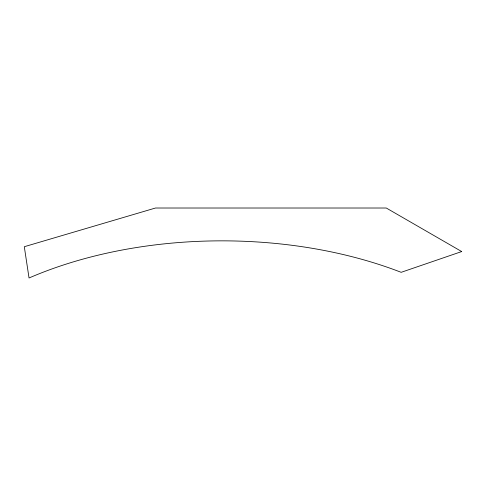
<?xml version="1.0" encoding="UTF-8"?>
<svg xmlns="http://www.w3.org/2000/svg" width="486" height="486" viewBox="0 0 486 486"><rect width="100%" height="100%" fill="white"/><g stroke="black" fill="none" stroke-linecap="round" stroke-linejoin="round"><path stroke-width="0.73" d="M461.7 251.56L401.163 272.318A321.629 185.688 0 0 0 29.038 277.986L24.3 246.712L155.508 208.014L386.279 208.014L461.7 251.56"/></g></svg>
